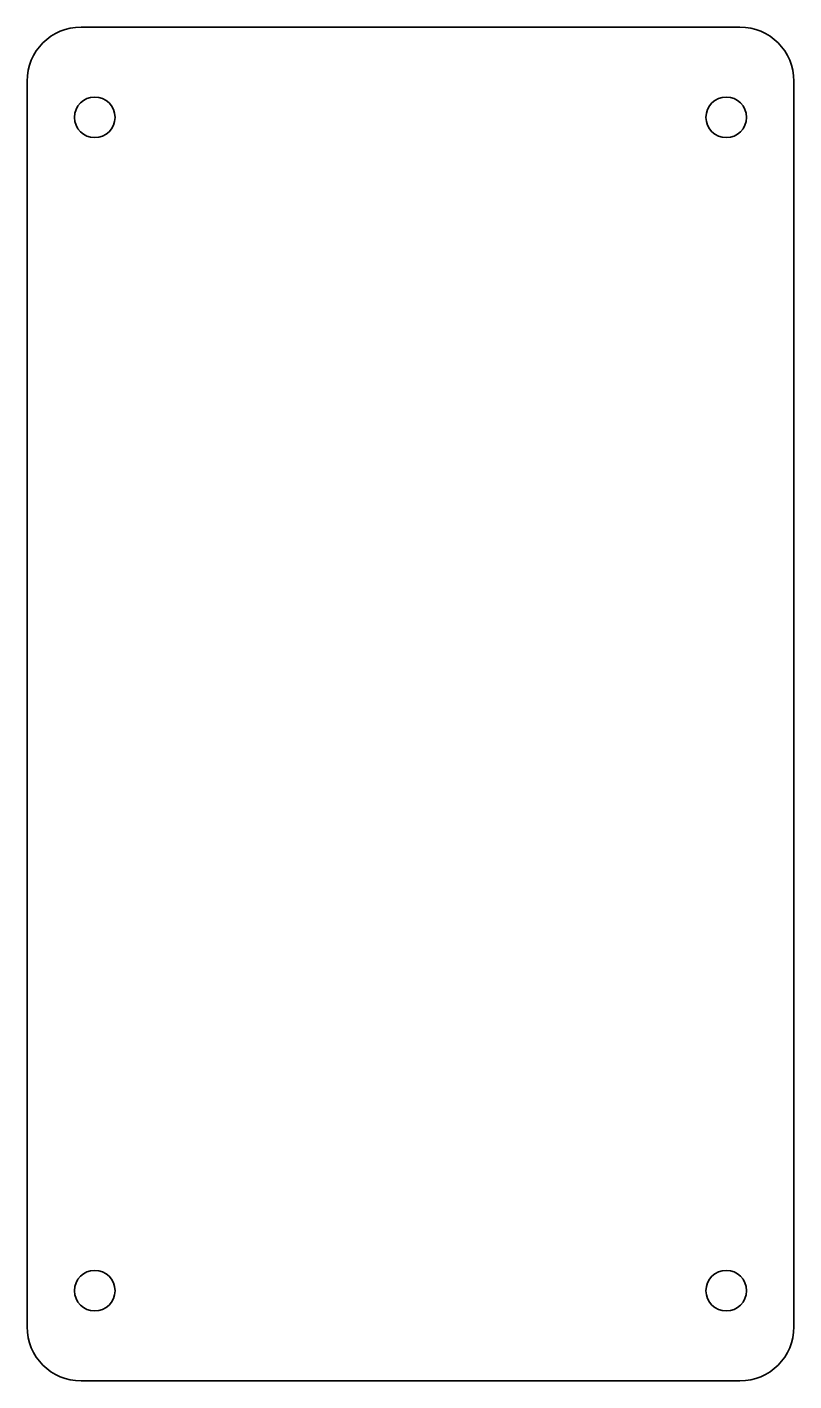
# Model space of a CAD drawing. Header units: inches. Extents: x 0 to 85, y 0 to 150.
import ezdxf

# ---------------------------------------------------------------- set-up
doc = ezdxf.new("R2010")
doc.units = ezdxf.units.IN
doc.header["$MEASUREMENT"] = 0
doc.layers.add('SIMUMAK Visible (ISO)', color=7, linetype='Continuous', lineweight=35)

# ---------------------------------------------------------------- blocks, each defined once
blk = doc.blocks.new('CDR-IN-V029-CFREG001_Sheet_CDR-IN-V029-CFREG001')
at = {"layer": 'SIMUMAK Visible (ISO)'}
for p, q in [((-36.5, 75), (36.5, 75)), ((-42.5, -69), (-42.5, 69)), ((42.5, 69), (42.5, -69)), ((36.5, -75), (-36.5, -75))]:
    blk.add_line(p, q, dxfattribs=at)
for centre in [(-35, 65), (35, 65), (-35, -65), (35, -65)]:
    blk.add_circle(centre, 2.25, dxfattribs=at)
at = {"layer": 'SIMUMAK Visible (ISO)', "extrusion": (0, 0, -1)}
for centre, start, end in [((36.5, 69), 0, 90), ((-36.5, 69), 90, 180), ((36.5, -69), 270, 0), ((-36.5, -69), 180, 270)]:
    blk.add_arc(centre, 6, start, end, dxfattribs=at)

msp = doc.modelspace()

# ---------------------------------------------------------------- block references
msp.add_blockref('CDR-IN-V029-CFREG001_Sheet_CDR-IN-V029-CFREG001', (42.5, 75))

doc.saveas('drawing.dxf')
